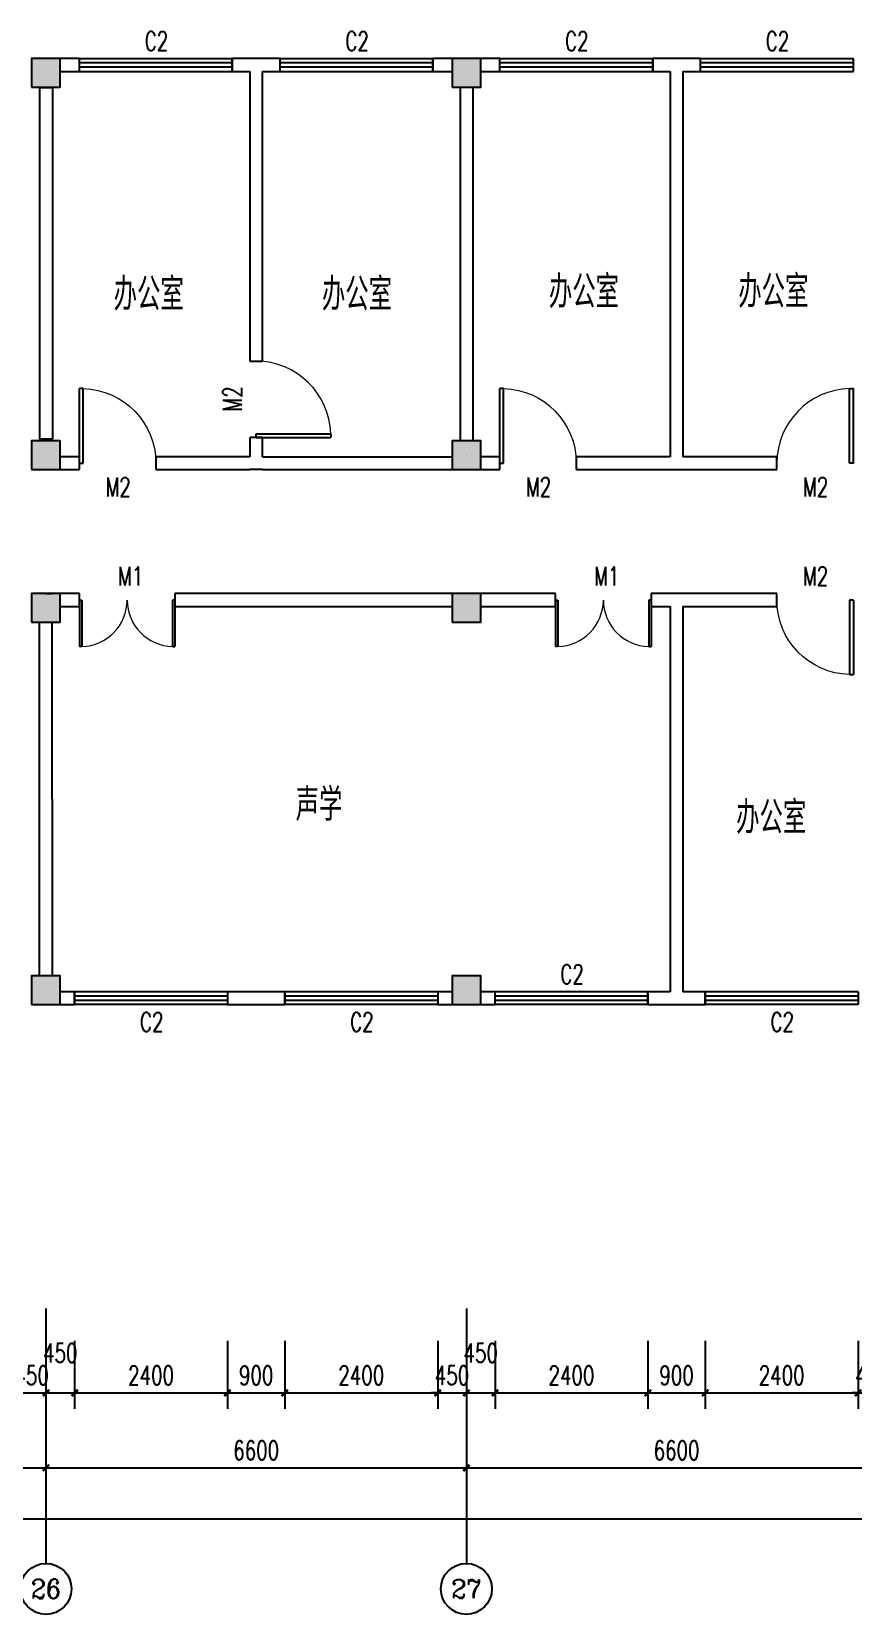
# Model space of a CAD drawing. Extents: x 28056 to 142362, y 13590 to 39190.
# Drawn here: x 87131 to 100031, y 13590 to 38439 of the extents above; entities that cross this region are included whole.
import ezdxf
from ezdxf.enums import TextEntityAlignment as Align

# ---------------------------------------------------------------- set-up
doc = ezdxf.new("R2010")
doc.units = 0
doc.header["$LTSCALE"] = 1000
doc.header["$MEASUREMENT"] = 0
for name, color, linetype in [('AXIS', 3, 'Continuous'), ('AXIS_TEXT', 7, 'Continuous'), ('COLUMN', 9, 'Continuous'), ('PUB_DIM', 3, 'Continuous'), ('PUB_TEXT', 7, 'Continuous'), ('WALL', 9, 'Continuous'), ('WINDOW', 4, 'Continuous'), ('WINDOW_TEXT', 7, 'Continuous')]:
    doc.layers.add(name, color=color, linetype=linetype)
doc.styles.add('_TCH_AXIS', font='COMPLEX', dxfattribs={"bigfont": 'GBCBIG'})
doc.styles.add('_TCH_DIM_T3', font='SIMPLEX', dxfattribs={"width": 0.705882, "bigfont": 'GBCBIG'})
doc.styles.add('_TCH_WINDOW', font='SIMPLEX', dxfattribs={"bigfont": 'GBCBIG'})
doc.styles.add('COMPLEX', font='COMPLEX')
doc.styles.get("Standard").update_dxf_attribs({"font": 'gbenor.shx', "bigfont": 'gbcbig.shx'})
doc.dimstyles.new('_TCH_ARCH&&100', dxfattribs={"dimtxt": 297.5, "dimasz": 100, "dimexe": 250, "dimexo": 300, "dimgap": 126.25, "dimtad": 1, "dimdec": 0, "dimzin": 0, "dimdsep": 46, "dimtxsty": '_TCH_DIM_T3', "dimblk": 'ARCHTICK', "dimcen": 0.09, "dimclrt": 7, "dimazin": 2, "dimtfac": 1, "dimtdec": 0, "dimtix": 1, "dimtmove": 2, "dimatfit": 3, "dimfxl": 1, "dimtolj": 1, "dimtzin": 0, "dimarcsym": 0})

# ---------------------------------------------------------------- blocks, each defined once
blk = doc.blocks.new('_ArchTick')
at = {"color": 0, "linetype": 'ByBlock', "const_width": 0.4}
blk.add_lwpolyline([(-0.5, -0.5), (0.5, 0.5)], dxfattribs=at)
blk = doc.blocks.new('*D39')
at = {"layer": 'Defpoints', "color": 0}
for p in [(86906, 18184), (87356, 18184), (87356, 17067)]:
    blk.add_point(p, dxfattribs=at)
at = {"layer": 'PUB_DIM', "color": 0, "lineweight": -2}
for p, q in [((86906, 17884), (86906, 16817)), ((87356, 17884), (87356, 16817)), ((86906, 17067), (86806, 17067)), ((86906, 17067), (87356, 17067)), ((87356, 17067), (87456, 17067))]:
    blk.add_line(p, q, dxfattribs=at)
at = {"layer": 'PUB_DIM', "color": 0, "lineweight": -2, "xscale": 100, "yscale": 100, "zscale": 100}
blk.add_blockref('_ArchTick', (86906, 17067), dxfattribs=at)
at = {"layer": 'PUB_DIM', "color": 0, "lineweight": -2, "xscale": 100, "yscale": 100, "zscale": 100, "rotation": 180}
blk.add_blockref('_ArchTick', (87356, 17067), dxfattribs=at)
at = {"layer": 'PUB_DIM', "color": 7, "insert": (87131, 17342), "char_height": 297.5, "attachment_point": 5, "style": '_TCH_DIM_T3'}
blk.add_mtext('\\A1;450', dxfattribs=at)
blk = doc.blocks.new('*D40')
at = {"layer": 'Defpoints', "color": 0}
for p in [(87356, 18184), (87806, 18184), (87806, 17067)]:
    blk.add_point(p, dxfattribs=at)
at = {"layer": 'PUB_DIM', "color": 0, "lineweight": -2}
for p, q in [((87356, 17884), (87356, 16817)), ((87806, 17884), (87806, 16817)), ((87356, 17067), (87806, 17067))]:
    blk.add_line(p, q, dxfattribs=at)
at = {"layer": 'PUB_DIM', "color": 0, "lineweight": -2, "xscale": 100, "yscale": 100, "zscale": 100, "rotation": 180}
blk.add_blockref('_ArchTick', (87356, 17067), dxfattribs=at)
at = {"layer": 'PUB_DIM', "color": 0, "lineweight": -2, "xscale": 100, "yscale": 100, "zscale": 100}
blk.add_blockref('_ArchTick', (87806, 17067), dxfattribs=at)
at = {"layer": 'PUB_DIM', "color": 7, "insert": (87581, 17692), "char_height": 297.5, "attachment_point": 5, "style": '_TCH_DIM_T3'}
blk.add_mtext('\\A1;450', dxfattribs=at)
blk = doc.blocks.new('*D41')
at = {"layer": 'Defpoints', "color": 0}
for p in [(87806, 18184), (90206, 18184), (90206, 17067)]:
    blk.add_point(p, dxfattribs=at)
at = {"layer": 'PUB_DIM', "color": 0, "lineweight": -2}
for p, q in [((87806, 17884), (87806, 16817)), ((90206, 17884), (90206, 16817)), ((87806, 17067), (90206, 17067))]:
    blk.add_line(p, q, dxfattribs=at)
at = {"layer": 'PUB_DIM', "color": 0, "lineweight": -2, "xscale": 100, "yscale": 100, "zscale": 100, "rotation": 180}
blk.add_blockref('_ArchTick', (87806, 17067), dxfattribs=at)
at = {"layer": 'PUB_DIM', "color": 0, "lineweight": -2, "xscale": 100, "yscale": 100, "zscale": 100}
blk.add_blockref('_ArchTick', (90206, 17067), dxfattribs=at)
at = {"layer": 'PUB_DIM', "color": 7, "insert": (89006, 17342), "char_height": 297.5, "attachment_point": 5, "style": '_TCH_DIM_T3'}
blk.add_mtext('\\A1;2400', dxfattribs=at)
blk = doc.blocks.new('*D42')
at = {"layer": 'Defpoints', "color": 0}
for p in [(90206, 18184), (91106, 18184), (91106, 17067)]:
    blk.add_point(p, dxfattribs=at)
at = {"layer": 'PUB_DIM', "color": 0, "lineweight": -2}
for p, q in [((90206, 17884), (90206, 16817)), ((91106, 17884), (91106, 16817)), ((90206, 17067), (91106, 17067))]:
    blk.add_line(p, q, dxfattribs=at)
at = {"layer": 'PUB_DIM', "color": 0, "lineweight": -2, "xscale": 100, "yscale": 100, "zscale": 100, "rotation": 180}
blk.add_blockref('_ArchTick', (90206, 17067), dxfattribs=at)
at = {"layer": 'PUB_DIM', "color": 0, "lineweight": -2, "xscale": 100, "yscale": 100, "zscale": 100}
blk.add_blockref('_ArchTick', (91106, 17067), dxfattribs=at)
at = {"layer": 'PUB_DIM', "color": 7, "insert": (90656, 17342), "char_height": 297.5, "attachment_point": 5, "style": '_TCH_DIM_T3'}
blk.add_mtext('\\A1;900', dxfattribs=at)
blk = doc.blocks.new('*D43')
at = {"layer": 'Defpoints', "color": 0}
for p in [(91106, 18184), (93506, 18184), (93506, 17067)]:
    blk.add_point(p, dxfattribs=at)
at = {"layer": 'PUB_DIM', "color": 0, "lineweight": -2}
for p, q in [((91106, 17884), (91106, 16817)), ((93506, 17884), (93506, 16817)), ((91106, 17067), (93506, 17067))]:
    blk.add_line(p, q, dxfattribs=at)
at = {"layer": 'PUB_DIM', "color": 0, "lineweight": -2, "xscale": 100, "yscale": 100, "zscale": 100, "rotation": 180}
blk.add_blockref('_ArchTick', (91106, 17067), dxfattribs=at)
at = {"layer": 'PUB_DIM', "color": 0, "lineweight": -2, "xscale": 100, "yscale": 100, "zscale": 100}
blk.add_blockref('_ArchTick', (93506, 17067), dxfattribs=at)
at = {"layer": 'PUB_DIM', "color": 7, "insert": (92306, 17342), "char_height": 297.5, "attachment_point": 5, "style": '_TCH_DIM_T3'}
blk.add_mtext('\\A1;2400', dxfattribs=at)
blk = doc.blocks.new('*D44')
at = {"layer": 'Defpoints', "color": 0}
for p in [(93506, 18184), (93956, 18184), (93956, 17067)]:
    blk.add_point(p, dxfattribs=at)
at = {"layer": 'PUB_DIM', "color": 0, "lineweight": -2}
for p, q in [((93506, 17884), (93506, 16817)), ((93956, 17884), (93956, 16817)), ((93506, 17067), (93406, 17067)), ((93506, 17067), (93956, 17067)), ((93956, 17067), (94056, 17067))]:
    blk.add_line(p, q, dxfattribs=at)
at = {"layer": 'PUB_DIM', "color": 0, "lineweight": -2, "xscale": 100, "yscale": 100, "zscale": 100}
blk.add_blockref('_ArchTick', (93506, 17067), dxfattribs=at)
at = {"layer": 'PUB_DIM', "color": 0, "lineweight": -2, "xscale": 100, "yscale": 100, "zscale": 100, "rotation": 180}
blk.add_blockref('_ArchTick', (93956, 17067), dxfattribs=at)
at = {"layer": 'PUB_DIM', "color": 7, "insert": (93731, 17342), "char_height": 297.5, "attachment_point": 5, "style": '_TCH_DIM_T3'}
blk.add_mtext('\\A1;450', dxfattribs=at)
blk = doc.blocks.new('*D45')
at = {"layer": 'Defpoints', "color": 0}
for p in [(93956, 18184), (94406, 18184), (94406, 17067)]:
    blk.add_point(p, dxfattribs=at)
at = {"layer": 'PUB_DIM', "color": 0, "lineweight": -2}
for p, q in [((93956, 17884), (93956, 16817)), ((94406, 17884), (94406, 16817)), ((93956, 17067), (94406, 17067))]:
    blk.add_line(p, q, dxfattribs=at)
at = {"layer": 'PUB_DIM', "color": 0, "lineweight": -2, "xscale": 100, "yscale": 100, "zscale": 100, "rotation": 180}
blk.add_blockref('_ArchTick', (93956, 17067), dxfattribs=at)
at = {"layer": 'PUB_DIM', "color": 0, "lineweight": -2, "xscale": 100, "yscale": 100, "zscale": 100}
blk.add_blockref('_ArchTick', (94406, 17067), dxfattribs=at)
at = {"layer": 'PUB_DIM', "color": 7, "insert": (94181, 17692), "char_height": 297.5, "attachment_point": 5, "style": '_TCH_DIM_T3'}
blk.add_mtext('\\A1;450', dxfattribs=at)
blk = doc.blocks.new('*D46')
at = {"layer": 'Defpoints', "color": 0}
for p in [(94406, 18184), (96806, 18184), (96806, 17067)]:
    blk.add_point(p, dxfattribs=at)
at = {"layer": 'PUB_DIM', "color": 0, "lineweight": -2}
for p, q in [((94406, 17884), (94406, 16817)), ((96806, 17884), (96806, 16817)), ((94406, 17067), (96806, 17067))]:
    blk.add_line(p, q, dxfattribs=at)
at = {"layer": 'PUB_DIM', "color": 0, "lineweight": -2, "xscale": 100, "yscale": 100, "zscale": 100, "rotation": 180}
blk.add_blockref('_ArchTick', (94406, 17067), dxfattribs=at)
at = {"layer": 'PUB_DIM', "color": 0, "lineweight": -2, "xscale": 100, "yscale": 100, "zscale": 100}
blk.add_blockref('_ArchTick', (96806, 17067), dxfattribs=at)
at = {"layer": 'PUB_DIM', "color": 7, "insert": (95606, 17342), "char_height": 297.5, "attachment_point": 5, "style": '_TCH_DIM_T3'}
blk.add_mtext('\\A1;2400', dxfattribs=at)
blk = doc.blocks.new('*D47')
at = {"layer": 'Defpoints', "color": 0}
for p in [(96806, 18184), (97706, 18184), (97706, 17067)]:
    blk.add_point(p, dxfattribs=at)
at = {"layer": 'PUB_DIM', "color": 0, "lineweight": -2}
for p, q in [((96806, 17884), (96806, 16817)), ((97706, 17884), (97706, 16817)), ((96806, 17067), (97706, 17067))]:
    blk.add_line(p, q, dxfattribs=at)
at = {"layer": 'PUB_DIM', "color": 0, "lineweight": -2, "xscale": 100, "yscale": 100, "zscale": 100, "rotation": 180}
blk.add_blockref('_ArchTick', (96806, 17067), dxfattribs=at)
at = {"layer": 'PUB_DIM', "color": 0, "lineweight": -2, "xscale": 100, "yscale": 100, "zscale": 100}
blk.add_blockref('_ArchTick', (97706, 17067), dxfattribs=at)
at = {"layer": 'PUB_DIM', "color": 7, "insert": (97256, 17342), "char_height": 297.5, "attachment_point": 5, "style": '_TCH_DIM_T3'}
blk.add_mtext('\\A1;900', dxfattribs=at)
blk = doc.blocks.new('*D48')
at = {"layer": 'Defpoints', "color": 0}
for p in [(97706, 18184), (100106, 18184), (100106, 17067)]:
    blk.add_point(p, dxfattribs=at)
at = {"layer": 'PUB_DIM', "color": 0, "lineweight": -2}
for p, q in [((97706, 17884), (97706, 16817)), ((100106, 17884), (100106, 16817)), ((97706, 17067), (100106, 17067))]:
    blk.add_line(p, q, dxfattribs=at)
at = {"layer": 'PUB_DIM', "color": 0, "lineweight": -2, "xscale": 100, "yscale": 100, "zscale": 100, "rotation": 180}
blk.add_blockref('_ArchTick', (97706, 17067), dxfattribs=at)
at = {"layer": 'PUB_DIM', "color": 0, "lineweight": -2, "xscale": 100, "yscale": 100, "zscale": 100}
blk.add_blockref('_ArchTick', (100106, 17067), dxfattribs=at)
at = {"layer": 'PUB_DIM', "color": 7, "insert": (98906, 17342), "char_height": 297.5, "attachment_point": 5, "style": '_TCH_DIM_T3'}
blk.add_mtext('\\A1;2400', dxfattribs=at)
blk = doc.blocks.new('*D49')
at = {"layer": 'Defpoints', "color": 0}
for p in [(100106, 18184), (100556, 18184), (100556, 17067)]:
    blk.add_point(p, dxfattribs=at)
at = {"layer": 'PUB_DIM', "color": 0, "lineweight": -2}
for p, q in [((100106, 17884), (100106, 16817)), ((100556, 17884), (100556, 16817)), ((100106, 17067), (100006, 17067)), ((100106, 17067), (100556, 17067)), ((100556, 17067), (100656, 17067))]:
    blk.add_line(p, q, dxfattribs=at)
at = {"layer": 'PUB_DIM', "color": 0, "lineweight": -2, "xscale": 100, "yscale": 100, "zscale": 100}
blk.add_blockref('_ArchTick', (100106, 17067), dxfattribs=at)
at = {"layer": 'PUB_DIM', "color": 0, "lineweight": -2, "xscale": 100, "yscale": 100, "zscale": 100, "rotation": 180}
blk.add_blockref('_ArchTick', (100556, 17067), dxfattribs=at)
at = {"layer": 'PUB_DIM', "color": 7, "insert": (100331, 17342), "char_height": 297.5, "attachment_point": 5, "style": '_TCH_DIM_T3'}
blk.add_mtext('\\A1;450', dxfattribs=at)
blk = doc.blocks.new('*D78')
at = {"layer": 'AXIS', "color": 0, "lineweight": -2}
for p, q in [((80756, 18090), (80756, 15640)), ((87356, 18090), (87356, 15640)), ((80756, 15890), (87356, 15890))]:
    blk.add_line(p, q, dxfattribs=at)
at = {"layer": 'Defpoints', "color": 0}
for p in [(80756, 18390), (87356, 18390), (87356, 15890)]:
    blk.add_point(p, dxfattribs=at)
at = {"layer": 'AXIS', "color": 0, "lineweight": -2, "xscale": 100, "yscale": 100, "zscale": 100, "rotation": 180}
blk.add_blockref('_ArchTick', (80756, 15890), dxfattribs=at)
at = {"layer": 'AXIS', "color": 0, "lineweight": -2, "xscale": 100, "yscale": 100, "zscale": 100}
blk.add_blockref('_ArchTick', (87356, 15890), dxfattribs=at)
at = {"layer": 'AXIS', "color": 7, "insert": (84056, 16165), "char_height": 297.5, "attachment_point": 5, "style": '_TCH_DIM_T3'}
blk.add_mtext('\\A1;6600', dxfattribs=at)
blk = doc.blocks.new('*D79')
at = {"layer": 'AXIS', "color": 0, "lineweight": -2}
for p, q in [((87356, 18090), (87356, 15640)), ((93956, 18090), (93956, 15640)), ((87356, 15890), (93956, 15890))]:
    blk.add_line(p, q, dxfattribs=at)
at = {"layer": 'Defpoints', "color": 0}
for p in [(87356, 18390), (93956, 18390), (93956, 15890)]:
    blk.add_point(p, dxfattribs=at)
at = {"layer": 'AXIS', "color": 0, "lineweight": -2, "xscale": 100, "yscale": 100, "zscale": 100, "rotation": 180}
blk.add_blockref('_ArchTick', (87356, 15890), dxfattribs=at)
at = {"layer": 'AXIS', "color": 0, "lineweight": -2, "xscale": 100, "yscale": 100, "zscale": 100}
blk.add_blockref('_ArchTick', (93956, 15890), dxfattribs=at)
at = {"layer": 'AXIS', "color": 7, "insert": (90656, 16165), "char_height": 297.5, "attachment_point": 5, "style": '_TCH_DIM_T3'}
blk.add_mtext('\\A1;6600', dxfattribs=at)
blk = doc.blocks.new('*D80')
at = {"layer": 'AXIS', "color": 0, "lineweight": -2}
for p, q in [((93956, 18090), (93956, 15640)), ((100556, 18090), (100556, 15640)), ((93956, 15890), (100556, 15890))]:
    blk.add_line(p, q, dxfattribs=at)
at = {"layer": 'Defpoints', "color": 0}
for p in [(93956, 18390), (100556, 18390), (100556, 15890)]:
    blk.add_point(p, dxfattribs=at)
at = {"layer": 'AXIS', "color": 0, "lineweight": -2, "xscale": 100, "yscale": 100, "zscale": 100, "rotation": 180}
blk.add_blockref('_ArchTick', (93956, 15890), dxfattribs=at)
at = {"layer": 'AXIS', "color": 0, "lineweight": -2, "xscale": 100, "yscale": 100, "zscale": 100}
blk.add_blockref('_ArchTick', (100556, 15890), dxfattribs=at)
at = {"layer": 'AXIS', "color": 7, "insert": (97256, 16165), "char_height": 297.5, "attachment_point": 5, "style": '_TCH_DIM_T3'}
blk.add_mtext('\\A1;6600', dxfattribs=at)
blk = doc.blocks.new('*D85')
at = {"layer": 'AXIS', "color": 0, "lineweight": -2}
for p, q in [((33856, 18090), (33856, 14840)), ((126956, 18090), (126956, 14840)), ((33856, 15090), (126956, 15090))]:
    blk.add_line(p, q, dxfattribs=at)
at = {"layer": 'Defpoints', "color": 0}
for p in [(33856, 18390), (126956, 18390), (126956, 15090)]:
    blk.add_point(p, dxfattribs=at)
at = {"layer": 'AXIS', "color": 0, "lineweight": -2, "xscale": 100, "yscale": 100, "zscale": 100, "rotation": 180}
blk.add_blockref('_ArchTick', (33856, 15090), dxfattribs=at)
at = {"layer": 'AXIS', "color": 0, "lineweight": -2, "xscale": 100, "yscale": 100, "zscale": 100}
blk.add_blockref('_ArchTick', (126956, 15090), dxfattribs=at)
at = {"layer": 'AXIS', "color": 7, "insert": (80406, 15365), "char_height": 297.5, "attachment_point": 5, "style": '_TCH_DIM_T3'}
blk.add_mtext('\\A1;93100', dxfattribs=at)
blk = doc.blocks.new('_FZHK')
blk.add_lwpolyline([(-0.5, -0.5), (0.5, -0.5), (0.5, 0.5), (-0.5, 0.5)], close=True)
blk = doc.blocks.new('_AXISO')
blk.add_circle((0, 0), 0.5)
at = {"layer": 'AXIS_TEXT', "style": 'COMPLEX', "width": 1.041667}
blk.add_attdef('A', text='', height=0.56, dxfattribs=at).set_placement((-0.25, -0.28), (0.25, -0.28), align=Align.FIT)
blk = doc.blocks.new('$DorLib2D$00000001')
for p, q in [((0.45, 0.975), (0.5, 0.975)), ((0.45, 0), (0.45, 0.975)), ((0.5, 0), (0.5, 0.975)), ((0.5, 0), (0.45, 0))]:
    blk.add_line(p, q)
at = {"lineweight": 13}
blk.add_arc((0.475, 0), 0.975, 91.4693, 180, dxfattribs=at)
blk = doc.blocks.new('$DorLib2D$00000002')
for p, q in [((-0.5, 0), (-0.5, 0.4875)), ((-0.475, 0.4875), (-0.5, 0.4875)), ((-0.475, 0), (-0.475, 0.4875)), ((0.475, 0), (0.475, 0.4875)), ((0.475, 0.4875), (0.5, 0.4875)), ((0.5, 0), (0.5, 0.4875)), ((-0.5, 0), (-0.475, 0)), ((0.5, 0), (0.475, 0))]:
    blk.add_line(p, q)
at = {"lineweight": 13}
for centre, start, end in [((-0.4875, 0), 0, 88.53072), ((0.4875, 0), 91.46928, 180)]:
    blk.add_arc(centre, 0.4875, start, end, dxfattribs=at)
blk = doc.blocks.new('$TCHSYS$WIN2D')
for p, q in [((-0.5, 0.5), (0.5, 0.5)), ((-0.5, 0.5), (-0.5, -0.5)), ((0.5, 0.5), (0.5, -0.5)), ((0.5, 0.167), (-0.5, 0.167)), ((0.5, -0.167), (-0.5, -0.167)), ((-0.5, -0.5), (0.5, -0.5))]:
    blk.add_line(p, q)

msp = doc.modelspace()

# ---------------------------------------------------------------- hatches: boundary and pattern name
h = msp.add_hatch(color=256)
h.paths.add_polyline_path([(87356.2, 38015.3), (87131.2, 38015.3), (87131.2, 37790.3), (87356.2, 37790.3)])
h.paths.add_polyline_path([(87356.2, 37790.3), (87581.2, 37790.3), (87581.2, 38015.3), (87356.2, 38015.3)])
h.paths.add_polyline_path([(87356.2, 37565.3), (87581.2, 37565.3), (87581.2, 37790.3), (87356.2, 37790.3)])
h.paths.add_polyline_path([(87356.2, 37790.3), (87131.2, 37790.3), (87131.2, 37565.3), (87356.2, 37565.3)])
h.paths.add_polyline_path([(87356.2, 31790.3), (87131.2, 31790.3), (87131.2, 31565.3), (87356.2, 31565.3)])
h.paths.add_polyline_path([(87356.2, 31790.3), (87356.2, 31565.3), (87581.2, 31565.3), (87581.2, 31790.3)])
h.paths.add_polyline_path([(87581.2, 31790.3), (87581.2, 32015.3), (87356.2, 32015.3), (87356.2, 31790.3)])
h.paths.add_polyline_path([(87356.2, 32015.3), (87131.2, 32015.3), (87131.2, 31790.3), (87356.2, 31790.3)])
h.paths.add_polyline_path([(87356.2, 23615.3), (87356.2, 23165.3), (87581.2, 23165.3), (87581.2, 23615.3)])
h.paths.add_polyline_path([(87131.2, 23615.3), (87131.2, 23165.3), (87356.2, 23165.3), (87356.2, 23615.3)])
h = msp.add_hatch(color=256)
h.paths.add_polyline_path([(93956.2, 38015.3), (93731.2, 38015.3), (93731.2, 37790.3), (93956.2, 37790.3)])
h.paths.add_polyline_path([(93956.2, 37790.3), (94181.2, 37790.3), (94181.2, 38015.3), (93956.2, 38015.3)])
h.paths.add_polyline_path([(93956.2, 37565.3), (94181.2, 37565.3), (94181.2, 37790.3), (93956.2, 37790.3)])
h.paths.add_polyline_path([(93956.2, 37790.3), (93731.2, 37790.3), (93731.2, 37565.3), (93956.2, 37565.3)])
h.paths.add_polyline_path([(93956.2, 31790.3), (93731.2, 31790.3), (93731.2, 31565.3), (93956.2, 31565.3)])
h.paths.add_polyline_path([(93956.2, 31790.3), (93956.2, 31565.3), (94181.2, 31565.3), (94181.2, 31790.3)])
h.paths.add_polyline_path([(94181.2, 31790.3), (94181.2, 32015.3), (93956.2, 32015.3), (93956.2, 31790.3)])
h.paths.add_polyline_path([(93956.2, 32015.3), (93731.2, 32015.3), (93731.2, 31790.3), (93956.2, 31790.3)])
h.paths.add_polyline_path([(93956.2, 23615.3), (93956.2, 23165.3), (94181.2, 23165.3), (94181.2, 23615.3)])
h.paths.add_polyline_path([(93731.2, 23615.3), (93731.2, 23165.3), (93956.2, 23165.3), (93956.2, 23615.3)])
h = msp.add_hatch(color=256)
h.paths.add_polyline_path([(87356.2, 29615.3), (87131.2, 29615.3), (87131.2, 29390.3), (87356.2, 29390.3)])
h.paths.add_polyline_path([(87581.2, 29615.3), (87356.2, 29615.3), (87356.2, 29390.3), (87581.2, 29390.3)])
h.paths.add_polyline_path([(87581.2, 29390.3), (87356.2, 29390.3), (87356.2, 29165.3), (87581.2, 29165.3)])
h.paths.add_polyline_path([(87356.2, 29390.3), (87131.2, 29390.3), (87131.2, 29165.3), (87356.2, 29165.3)])
h = msp.add_hatch(color=256)
h.paths.add_polyline_path([(93956.2, 29615.3), (93731.2, 29615.3), (93731.2, 29390.3), (93956.2, 29390.3)])
h.paths.add_polyline_path([(94181.2, 29615.3), (93956.2, 29615.3), (93956.2, 29390.3), (94181.2, 29390.3)])
h.paths.add_polyline_path([(94181.2, 29390.3), (93956.2, 29390.3), (93956.2, 29165.3), (94181.2, 29165.3)])
h.paths.add_polyline_path([(93956.2, 29390.3), (93731.2, 29390.3), (93731.2, 29165.3), (93956.2, 29165.3)])

# ---------------------------------------------------------------- linework, layer by layer
at = {"layer": 'AXIS'}
for p, q in [((87356.2, 18390.3), (87356.2, 14390.3)), ((93956.2, 18390.3), (93956.2, 14390.3))]:
    msp.add_line(p, q, dxfattribs=at)
at = {"layer": 'WALL'}
for p, q in [((87881.2, 38015.3), (87581.2, 38015.3)), ((87581.2, 37815.3), (87881.2, 37815.3)), ((87881.2, 37815.3), (87881.2, 38015.3)), ((90656.2, 38015.3), (90281.2, 38015.3)), ((90281.2, 38015.3), (90281.2, 37815.3)), ((90281.2, 37815.3), (90556.2, 37815.3)), ((90556.2, 37815.3), (90556.2, 33265.3)), ((91031.2, 38015.3), (90656.2, 38015.3)), ((90756.2, 37815.3), (91031.2, 37815.3)), ((90756.2, 33265.3), (90756.2, 37815.3)), ((91031.2, 37815.3), (91031.2, 38015.3)), ((93731.2, 38015.3), (93431.2, 38015.3)), ((93431.2, 38015.3), (93431.2, 37815.3)), ((93431.2, 37815.3), (93731.2, 37815.3)), ((94481.2, 38015.3), (94181.2, 38015.3)), ((94181.2, 37815.3), (94481.2, 37815.3)), ((94481.2, 37815.3), (94481.2, 38015.3)), ((97256.2, 38015.3), (96881.2, 38015.3)), ((96881.2, 38015.3), (96881.2, 37815.3)), ((96881.2, 37815.3), (97156.2, 37815.3)), ((97156.2, 37815.3), (97156.2, 31765.3)), ((97631.2, 38015.3), (97256.2, 38015.3)), ((97356.2, 37815.3), (97356.2, 31765.3)), ((97356.2, 37815.3), (97631.2, 37815.3)), ((97631.2, 37815.3), (97631.2, 38015.3)), ((87256.2, 37558.5), (87256.2, 32041.5)), ((87456.2, 37558.5), (87256.2, 37558.5)), ((87456.2, 37558.5), (87456.2, 32041.5)), ((93856.2, 37564.8), (93856.2, 32015.3)), ((94056.2, 37564.8), (93856.2, 37564.8)), ((94056.2, 37564.8), (94056.2, 32015.3)), ((90556.2, 33265.3), (90756.2, 33265.3)), ((90756.2, 32065.3), (90556.2, 32065.3)), ((90556.2, 32065.3), (90556.2, 31765.3)), ((90756.2, 31765.3), (90756.2, 32065.3)), ((87456.2, 32041.5), (87256.2, 32041.5)), ((87881.2, 31765.3), (87581.2, 31765.3)), ((87581.2, 31565.3), (87881.2, 31565.3)), ((87881.2, 31565.3), (87881.2, 31765.3)), ((90556.2, 31765.3), (89081.2, 31765.3)), ((89081.2, 31765.3), (89081.2, 31565.3)), ((89081.2, 31565.3), (90556.2, 31565.3)), ((90556.2, 31565.3), (90556.2, 31565.3)), ((90756.2, 31565.3), (90556.2, 31565.3)), ((90756.2, 31765.3), (93731.2, 31765.3)), ((90756.2, 31565.3), (93731.2, 31565.3)), ((90756.2, 31565.3), (90756.2, 31565.3)), ((93956.2, 31790.3, -450), (93956.2, 31790.3, -450)), ((93956.2, 31777.8, -450), (93956.2, 31777.8, -450)), ((93956.2, 31765.3, -450), (93956.2, 31765.3, -450)), ((94481.2, 31765.3), (94181.2, 31765.3)), ((94181.2, 31565.3), (94481.2, 31565.3)), ((94481.2, 31565.3), (94481.2, 31765.3)), ((97156.2, 31765.3), (95681.2, 31765.3)), ((95681.2, 31765.3), (95681.2, 31565.3)), ((95681.2, 31565.3), (97256.2, 31565.3)), ((97256.2, 31565.3), (98831.2, 31565.3)), ((98831.2, 31765.3), (97356.2, 31765.3)), ((98831.2, 31565.3), (98831.2, 31765.3)), ((87353.3, 29615.3), (87453.3, 29615.3)), ((87353.3, 29615.3, -450), (87353.3, 29615.3, -450)), ((87453.3, 29615.3), (87453.3, 29615.3)), ((87881.2, 29615.3), (87581.2, 29615.3)), ((87881.2, 29415.3), (87881.2, 29615.3)), ((93731.2, 29615.3), (89381.2, 29615.3)), ((89381.2, 29615.3), (89381.2, 29415.3)), ((95356.2, 29615.3), (94181.2, 29615.3)), ((95356.2, 29415.3), (95356.2, 29615.3)), ((97256.2, 29615.3), (96856.2, 29615.3)), ((96856.2, 29615.3), (96856.2, 29415.3)), ((98831.2, 29615.3), (97256.2, 29615.3)), ((98831.2, 29415.3), (98831.2, 29615.3)), ((87353.4, 29502.8, -450), (87353.4, 29502.8, -450)), ((87353.4, 29390.3, -450), (87353.4, 29390.3, -450)), ((87581.2, 29415.3), (87881.2, 29415.3)), ((89381.2, 29415.3), (93731.2, 29415.3)), ((94181.2, 29415.3), (95356.2, 29415.3)), ((96856.2, 29415.3), (97156.2, 29415.3)), ((97156.2, 29415.3), (97156.2, 23365.3)), ((97356.2, 29415.3), (97356.2, 23365.3)), ((97356.2, 29415.3), (98831.2, 29415.3)), ((87256.2, 23615.3), (87253.5, 29165.3)), ((87456.2, 23615.3), (87453.5, 29165.3)), ((87806.2, 23365.3), (87581.2, 23365.3)), ((87806.2, 23165.3), (87806.2, 23365.3)), ((91106.2, 23365.3), (90206.2, 23365.3)), ((90206.2, 23365.3), (90206.2, 23165.3)), ((91106.2, 23165.3), (91106.2, 23365.3)), ((93731.2, 23365.3), (93506.2, 23365.3)), ((93506.2, 23365.3), (93506.2, 23165.3)), ((94406.2, 23365.3), (94181.2, 23365.3)), ((94406.2, 23165.3), (94406.2, 23365.3)), ((97156.2, 23365.3), (96806.2, 23365.3)), ((96806.2, 23365.3), (96806.2, 23165.3)), ((97706.2, 23365.3), (97356.2, 23365.3)), ((97706.2, 23165.3), (97706.2, 23365.3)), ((87581.2, 23165.3), (87806.2, 23165.3)), ((90206.2, 23165.3), (91106.2, 23165.3)), ((93506.2, 23165.3), (93731.2, 23165.3)), ((94181.2, 23165.3), (94406.2, 23165.3)), ((96806.2, 23165.3), (97256.2, 23165.3)), ((97256.2, 23165.3), (97706.2, 23165.3))]:
    msp.add_line(p, q, dxfattribs=at)

# ---------------------------------------------------------------- block references
at = {"layer": 'AXIS'}
ref = msp.add_blockref('_AXISO', (87356.2, 13990.3), dxfattribs=dict(at, xscale=800, yscale=800, zscale=800))
ref.add_attrib('A', '26', dxfattribs={"layer": 'AXIS_TEXT', "height": 300.65, "style": '_TCH_AXIS', "width": 0.970588}).set_placement((87120, 13839.9), (87592.4, 13839.9), align=Align.FIT)
ref = msp.add_blockref('_AXISO', (93956.2, 13990.3), dxfattribs=dict(at, xscale=800, yscale=800, zscale=800))
ref.add_attrib('A', '27', dxfattribs={"layer": 'AXIS_TEXT', "height": 294.28, "style": '_TCH_AXIS'}).set_placement((93718, 13843.1), (94194.4, 13843.1), align=Align.FIT)
at = {"layer": 'COLUMN', "xscale": 450, "yscale": 450, "zscale": 450}
for p in [(87356.2, 37790.3), (93956.2, 37790.3), (87356.2, 31790.3), (93956.2, 31790.3), (87356.2, 29390.3), (93956.2, 29390.3), (87356.2, 23390.3), (93956.2, 23390.3)]:
    msp.add_blockref('_FZHK', p, dxfattribs=at)
at = {"layer": 'WINDOW'}
ref = msp.add_blockref('$TCHSYS$WIN2D', (89081.2, 37915.3), dxfattribs=dict(at, xscale=2400, yscale=-200, zscale=2400))
ref.add_attrib('A', 'C2', (88906.2, 38141.5), dxfattribs={"layer": 'WINDOW_TEXT', "height": 297.5, "style": '_TCH_WINDOW', "width": 0.705882})
ref = msp.add_blockref('$TCHSYS$WIN2D', (92231.2, 37915.3), dxfattribs=dict(at, xscale=2400, yscale=-200, zscale=2400))
ref.add_attrib('A', 'C2', (92056.2, 38141.5), dxfattribs={"layer": 'WINDOW_TEXT', "height": 297.5, "style": '_TCH_WINDOW', "width": 0.705882})
ref = msp.add_blockref('$TCHSYS$WIN2D', (95681.2, 37915.3), dxfattribs=dict(at, xscale=2400, yscale=-200, zscale=2400))
ref.add_attrib('A', 'C2', (95506.2, 38141.5), dxfattribs={"layer": 'WINDOW_TEXT', "height": 297.5, "style": '_TCH_WINDOW', "width": 0.705882})
ref = msp.add_blockref('$TCHSYS$WIN2D', (98831.2, 37915.3), dxfattribs=dict(at, xscale=2400, yscale=-200, zscale=2400))
ref.add_attrib('A', 'C2', (98656.2, 38141.5), dxfattribs={"layer": 'WINDOW_TEXT', "height": 297.5, "style": '_TCH_WINDOW', "width": 0.705882})
ref = msp.add_blockref('$DorLib2D$00000001', (90656.2, 32665.3), dxfattribs=dict(at, xscale=1200, yscale=1200, zscale=1200, rotation=270))
ref.add_attrib('A', 'M2', (90430, 32475.3), dxfattribs={"layer": 'WINDOW_TEXT', "height": 297.5, "rotation": 90, "style": '_TCH_WINDOW', "width": 0.705882})
ref = msp.add_blockref('$DorLib2D$00000001', (88481.2, 31665.3), dxfattribs=dict(at, xscale=-1200, yscale=1200, zscale=-1200, rotation=360))
ref.add_attrib('A', 'M2', (88291.2, 31141.5), dxfattribs={"layer": 'WINDOW_TEXT', "height": 297.5, "style": '_TCH_WINDOW', "width": 0.705882})
ref = msp.add_blockref('$DorLib2D$00000001', (95081.2, 31665.3), dxfattribs=dict(at, xscale=-1200, yscale=1200, zscale=-1200, rotation=360))
ref.add_attrib('A', 'M2', (94891.2, 31141.5), dxfattribs={"layer": 'WINDOW_TEXT', "height": 297.5, "style": '_TCH_WINDOW', "width": 0.705882})
ref = msp.add_blockref('$DorLib2D$00000001', (99431.2, 31665.3), dxfattribs=dict(at, xscale=1200, yscale=1200, zscale=1200))
ref.add_attrib('A', 'M2', (99241.2, 31141.5), dxfattribs={"layer": 'WINDOW_TEXT', "height": 297.5, "style": '_TCH_WINDOW', "width": 0.705882})
ref = msp.add_blockref('$DorLib2D$00000002', (88631.2, 29515.3), dxfattribs=dict(at, xscale=-1500, yscale=-1500, zscale=-1500))
ref.add_attrib('A', 'M1', (88486.2, 29741.5), dxfattribs={"layer": 'WINDOW_TEXT', "height": 297.5, "style": '_TCH_WINDOW', "width": 0.705882})
ref = msp.add_blockref('$DorLib2D$00000002', (96106.2, 29515.3), dxfattribs=dict(at, xscale=-1500, yscale=-1500, zscale=-1500))
ref.add_attrib('A', 'M1', (95961.2, 29741.5), dxfattribs={"layer": 'WINDOW_TEXT', "height": 297.5, "style": '_TCH_WINDOW', "width": 0.705882})
ref = msp.add_blockref('$DorLib2D$00000001', (99431.2, 29515.3), dxfattribs=dict(at, xscale=1200, yscale=-1200, zscale=1200))
ref.add_attrib('A', 'M2', (99241.2, 29741.5), dxfattribs={"layer": 'WINDOW_TEXT', "height": 297.5, "style": '_TCH_WINDOW', "width": 0.705882})
ref = msp.add_blockref('$TCHSYS$WIN2D', (95606.2, 23265.3), dxfattribs=dict(at, xscale=2400, yscale=200, zscale=2400, rotation=180))
ref.add_attrib('A', 'C2', (95431.2, 23491.5), dxfattribs={"layer": 'WINDOW_TEXT', "height": 297.5, "style": '_TCH_WINDOW', "width": 0.705882})
ref = msp.add_blockref('$TCHSYS$WIN2D', (89006.2, 23265.3), dxfattribs=dict(at, xscale=2400, yscale=-200, zscale=2400, rotation=180))
ref.add_attrib('A', 'C2', (88831.2, 22741.5), dxfattribs={"layer": 'WINDOW_TEXT', "height": 297.5, "style": '_TCH_WINDOW', "width": 0.705882})
ref = msp.add_blockref('$TCHSYS$WIN2D', (92306.2, 23265.3), dxfattribs=dict(at, xscale=2400, yscale=-200, zscale=2400, rotation=180))
ref.add_attrib('A', 'C2', (92131.2, 22741.5), dxfattribs={"layer": 'WINDOW_TEXT', "height": 297.5, "style": '_TCH_WINDOW', "width": 0.705882})
ref = msp.add_blockref('$TCHSYS$WIN2D', (98906.2, 23265.3), dxfattribs=dict(at, xscale=2400, yscale=-200, zscale=2400, rotation=180))
ref.add_attrib('A', 'C2', (98731.2, 22741.5), dxfattribs={"layer": 'WINDOW_TEXT', "height": 297.5, "style": '_TCH_WINDOW', "width": 0.705882})

# ---------------------------------------------------------------- texts
at = {"layer": 'PUB_TEXT'}
for s, p in [('办公室', (88417.8, 34061.4)), ('办公室', (91687.1, 34061.4)), ('办公室', (95250.9, 34099.7)), ('办公室', (98223.6, 34103.5)), ('声学', (91275, 26047.8)), ('办公室', (98190.6, 25845.6))]:
    msp.add_text(s, height=510.64, dxfattribs=at).set_placement(p)

# ---------------------------------------------------------------- dimensions: what is measured, and where the dimension line sits
at = {"layer": 'AXIS'}
for p1, p2, distance, text, picture, middle in [((33856.2, 18390.3), (126956.2, 18390.3), -3300, '93100', '*D85', (80406.2, 15365.3)), ((80756.2, 18390.3), (87356.2, 18390.3), -2500, '6600', '*D78', (84056.2, 16165.3)), ((87356.2, 18390.3), (93956.2, 18390.3), -2500, '6600', '*D79', (90656.2, 16165.3)), ((93956.2, 18390.3), (100556.2, 18390.3), -2500, '6600', '*D80', (97256.2, 16165.3))]:
    dim = msp.add_aligned_dim(p1=p1, p2=p2, distance=distance, text=text, dimstyle='_TCH_ARCH&&100', dxfattribs=at)
    dim.commit()
    dim.dimension.update_dxf_attribs({"geometry": picture, "text_midpoint": middle})
at = {"layer": 'PUB_DIM'}
for p1, p2, text, picture, middle in [((86906.2, 18184.1), (87356.2, 18184.1), '450', '*D39', (87131.2, 17342.3)), ((87806.2, 18184.1), (90206.2, 18184.1), '2400', '*D41', (89006.2, 17342.3)), ((90206.2, 18184.1), (91106.2, 18184.1), '900', '*D42', (90656.2, 17342.3)), ((91106.2, 18184.1), (93506.2, 18184.1), '2400', '*D43', (92306.2, 17342.3)), ((93506.2, 18184.1), (93956.2, 18184.1), '450', '*D44', (93731.2, 17342.3)), ((94406.2, 18184.1), (96806.2, 18184.1), '2400', '*D46', (95606.2, 17342.3)), ((96806.2, 18184.1), (97706.2, 18184.1), '900', '*D47', (97256.2, 17342.3)), ((97706.2, 18184.1), (100106.2, 18184.1), '2400', '*D48', (98906.2, 17342.3)), ((100106.2, 18184.1), (100556.2, 18184.1), '450', '*D49', (100331.2, 17342.3))]:
    dim = msp.add_aligned_dim(p1=p1, p2=p2, distance=-1116.8, text=text, dimstyle='_TCH_ARCH&&100', dxfattribs=at)
    dim.commit()
    dim.dimension.update_dxf_attribs({"geometry": picture, "text_midpoint": middle})
for base, p1, p2, picture, middle in [((87806.2, 17067.3), (87356.2, 18184.1), (87806.2, 18184.1), '*D40', (87581.2, 17692.3)), ((94406.2, 17067.3), (93956.2, 18184.1), (94406.2, 18184.1), '*D45', (94181.2, 17692.3))]:
    dim = msp.add_linear_dim(base=base, p1=p1, p2=p2, angle=0, text='450', dimstyle='_TCH_ARCH&&100', dxfattribs=at)
    dim.commit()
    dim.dimension.update_dxf_attribs({"geometry": picture, "text_midpoint": middle, "dimtype": 129})

doc.saveas('drawing.dxf')
